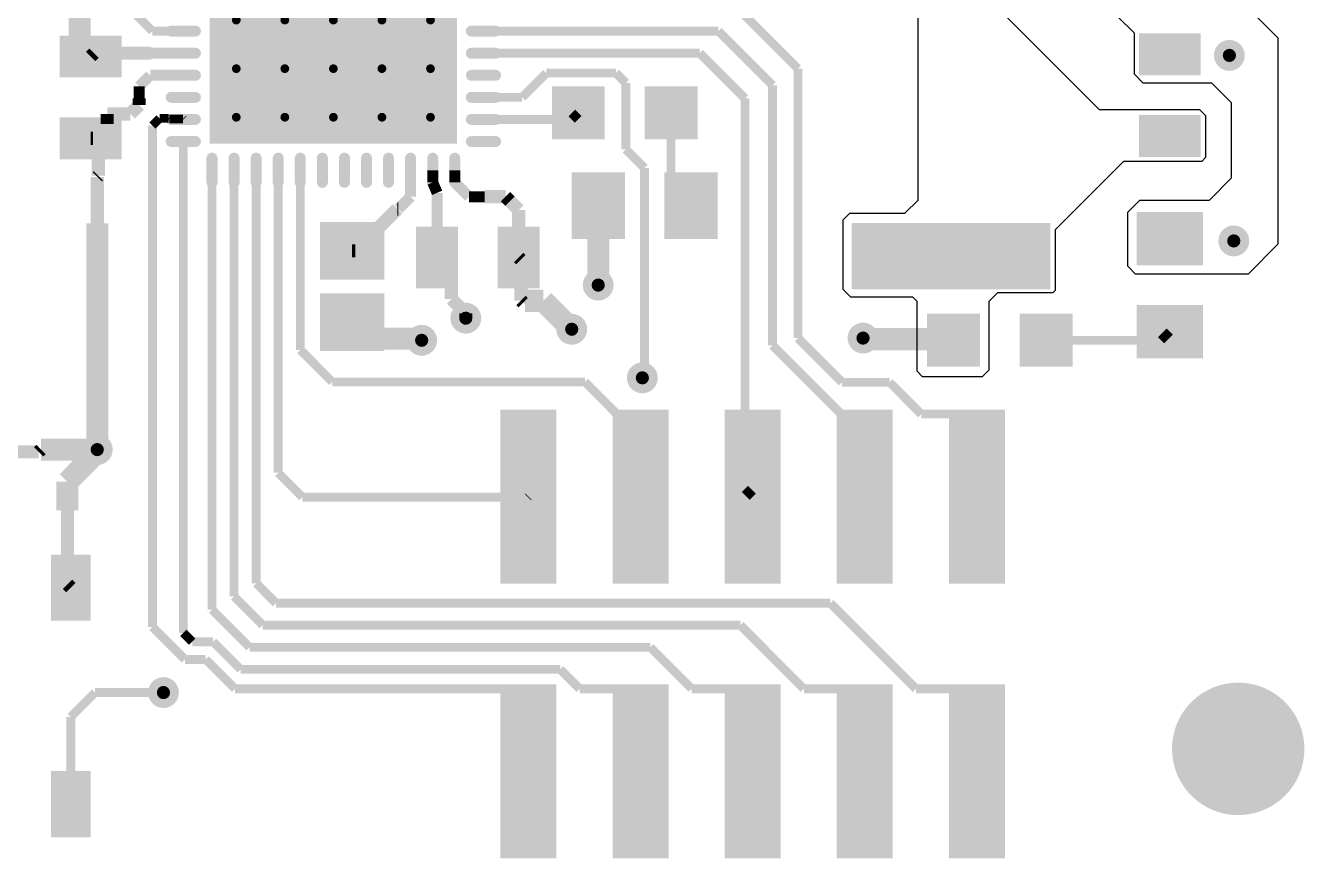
# Model space of a CAD drawing. Header units: inches. Extents: x 70.3 to 121.3, y 69 to 111.2.
# Drawn here: x 92.03 to 121, y 69.02 to 87.87 of the extents above; entities that cross this region are included whole.
import ezdxf

# ---------------------------------------------------------------- set-up
doc = ezdxf.new("R2010")
doc.units = ezdxf.units.IN
for name, color, linetype in [('L1 -Signal)', 1, 'Continuous'), ('Pad Holes', 156, 'Continuous'), ('Via Holes', 16, 'Continuous')]:
    doc.layers.add(name, color=color, linetype=linetype)

# ---------------------------------------------------------------- blocks, each defined once
blk = doc.blocks.new('ADA_RGB_1655_V_6')
at = {"layer": 'L1 -Signal)'}
for points in [[(-3.19999995, 2.09999961), (-1.70000041, 2.09999961), (-1.70000041, 1.19999887), (-3.19999995, 1.19999887)], [(1.70000041, 2.09999961), (3.19999995, 2.09999961), (3.19999995, 1.19999887), (1.70000041, 1.19999887)], [(-3.19999995, -1.19999887), (-1.70000041, -1.19999887), (-1.70000041, -2.09999961), (-3.19999995, -2.09999961)], [(1.70000041, -1.19999887), (3.19999995, -1.19999887), (3.19999995, -2.09999961), (1.70000041, -2.09999961)]]:
    blk.add_hatch(color=7, dxfattribs=at).paths.add_polyline_path(points)
blk = doc.blocks.new('STM_UFQFPN48_L_7')
at = {"layer": 'L1 -Signal)'}
h = blk.add_hatch(color=7, dxfattribs=at)
edge = h.paths.add_edge_path()
edge.add_arc((-2.74999958, 3.12499883), 0.12499848, 180, 360)
edge.add_line((-2.6250011, 3.12499883), (-2.6250011, 3.67500281))
edge.add_arc((-2.74999958, 3.67500281), 0.12499848, 0, 180)
edge.add_line((-2.87499806, 3.67500281), (-2.87499806, 3.12499883))
h = blk.add_hatch(color=7, dxfattribs=at)
edge = h.paths.add_edge_path()
edge.add_arc((-2.25000058, 3.12499883), 0.12499848, 180, 360)
edge.add_line((-2.1250021, 3.12499883), (-2.1250021, 3.67500281))
edge.add_arc((-2.25000058, 3.67500281), 0.12499848, 0, 180)
edge.add_line((-2.37499906, 3.67500281), (-2.37499906, 3.12499883))
h = blk.add_hatch(color=7, dxfattribs=at)
edge = h.paths.add_edge_path()
edge.add_arc((-1.75000158, 3.12499883), 0.12499848, 180, 360)
edge.add_line((-1.6250031, 3.12499883), (-1.6250031, 3.67500281))
edge.add_arc((-1.75000158, 3.67500281), 0.12499848, 0, 180)
edge.add_line((-1.87500006, 3.67500281), (-1.87500006, 3.12499883))
h = blk.add_hatch(color=7, dxfattribs=at)
edge = h.paths.add_edge_path()
edge.add_arc((-1.25000004, 3.12499883), 0.12499848, 180, 360)
edge.add_line((-1.12500156, 3.12499883), (-1.12500156, 3.67500281))
edge.add_arc((-1.25000004, 3.67500281), 0.12499848, 0, 180)
edge.add_line((-1.37499852, 3.67500281), (-1.37499852, 3.12499883))
h = blk.add_hatch(color=7, dxfattribs=at)
edge = h.paths.add_edge_path()
edge.add_arc((-0.75000104, 3.12499883), 0.12499848, 180, 360)
edge.add_line((-0.62500256, 3.12499883), (-0.62500256, 3.67500281))
edge.add_arc((-0.75000104, 3.67500281), 0.12499848, 0, 180)
edge.add_line((-0.87499952, 3.67500281), (-0.87499952, 3.12499883))
h = blk.add_hatch(color=7, dxfattribs=at)
edge = h.paths.add_edge_path()
edge.add_arc((-0.25000204, 3.12499883), 0.12499848, 180, 360)
edge.add_line((-0.12500356, 3.12499883), (-0.12500356, 3.67500281))
edge.add_arc((-0.25000204, 3.67500281), 0.12499848, 0, 180)
edge.add_line((-0.3750005199999999, 3.67500281), (-0.3750005199999999, 3.12499883))
h = blk.add_hatch(color=7, dxfattribs=at)
edge = h.paths.add_edge_path()
edge.add_arc((0.2499995, 3.12499883), 0.12499848, 180, 360)
edge.add_line((0.37499798, 3.12499883), (0.37499798, 3.67500281))
edge.add_arc((0.2499995, 3.67500281), 0.12499848, 0, 180)
edge.add_line((0.12500102, 3.67500281), (0.12500102, 3.12499883))
h = blk.add_hatch(color=7, dxfattribs=at)
edge = h.paths.add_edge_path()
edge.add_arc((0.7499985, 3.12499883), 0.12499848, 180, 360)
edge.add_line((0.87499698, 3.12499883), (0.87499698, 3.67500281))
edge.add_arc((0.7499985, 3.67500281), 0.12499848, 0, 180)
edge.add_line((0.62500002, 3.67500281), (0.62500002, 3.12499883))
h = blk.add_hatch(color=7, dxfattribs=at)
edge = h.paths.add_edge_path()
edge.add_arc((1.25000004, 3.12499883), 0.12499848, 180, 360)
edge.add_line((1.37499852, 3.12499883), (1.37499852, 3.67500281))
edge.add_arc((1.25000004, 3.67500281), 0.12499848, 0, 180)
edge.add_line((1.12500156, 3.67500281), (1.12500156, 3.12499883))
h = blk.add_hatch(color=7, dxfattribs=at)
edge = h.paths.add_edge_path()
edge.add_arc((1.74999904, 3.12499883), 0.12499848, 180, 360)
edge.add_line((1.87499752, 3.12499883), (1.87499752, 3.67500281))
edge.add_arc((1.74999904, 3.67500281), 0.12499848, 0, 180)
edge.add_line((1.62500056, 3.67500281), (1.62500056, 3.12499883))
h = blk.add_hatch(color=7, dxfattribs=at)
edge = h.paths.add_edge_path()
edge.add_arc((2.24999804, 3.12499883), 0.12499848, 180, 360)
edge.add_line((2.37499652, 3.12499883), (2.37499652, 3.67500281))
edge.add_arc((2.24999804, 3.67500281), 0.12499848, 0, 180)
edge.add_line((2.12499956, 3.67500281), (2.12499956, 3.12499883))
h = blk.add_hatch(color=7, dxfattribs=at)
edge = h.paths.add_edge_path()
edge.add_arc((2.74999958, 3.12499883), 0.12499848, 180, 360)
edge.add_line((2.87499806, 3.12499883), (2.87499806, 3.67500281))
edge.add_arc((2.74999958, 3.67500281), 0.12499848, 0, 180)
edge.add_line((2.6250011, 3.67500281), (2.6250011, 3.12499883))
h = blk.add_hatch(color=7, dxfattribs=at)
edge = h.paths.add_edge_path()
edge.add_arc((-3.12499883, 2.74999958), 0.12499848, 270, 450)
edge.add_line((-3.12499883, 2.87499806), (-3.67500281, 2.87499806))
edge.add_arc((-3.67500281, 2.74999958), 0.12499848, 90, 270)
edge.add_line((-3.67500281, 2.6250011), (-3.12499883, 2.6250011))
blk.add_hatch(color=7, dxfattribs=at).paths.add_polyline_path([(-2.79999948, 2.79999948), (2.79999948, 2.79999948), (2.79999948, -2.79999948), (-2.79999948, -2.79999948)])
h = blk.add_hatch(color=7, dxfattribs=at)
edge = h.paths.add_edge_path()
edge.add_arc((3.67500027, 2.74999958), 0.12499848, 270, 450)
edge.add_line((3.67500027, 2.87499806), (3.12499629, 2.87499806))
edge.add_arc((3.12499629, 2.74999958), 0.12499848, 90, 270)
edge.add_line((3.12499629, 2.6250011), (3.67500027, 2.6250011))
h = blk.add_hatch(color=7, dxfattribs=at)
edge = h.paths.add_edge_path()
edge.add_arc((-3.12499883, 2.25000058), 0.12499848, 270, 450)
edge.add_line((-3.12499883, 2.37499906), (-3.67500281, 2.37499906))
edge.add_arc((-3.67500281, 2.25000058), 0.12499848, 90, 270)
edge.add_line((-3.67500281, 2.1250021), (-3.12499883, 2.1250021))
h = blk.add_hatch(color=7, dxfattribs=at)
edge = h.paths.add_edge_path()
edge.add_arc((-2.20000068, 2.20000068), 0.2499995, 0, 360)
h = blk.add_hatch(color=7, dxfattribs=at)
edge = h.paths.add_edge_path()
edge.add_arc((-1.10000034, 2.20000068), 0.2499995, 0, 360)
h = blk.add_hatch(color=7, dxfattribs=at)
edge = h.paths.add_edge_path()
edge.add_arc((0, 2.20000068), 0.2499995, 0, 360)
h = blk.add_hatch(color=7, dxfattribs=at)
edge = h.paths.add_edge_path()
edge.add_arc((1.10000034, 2.20000068), 0.2499995, 0, 360)
h = blk.add_hatch(color=7, dxfattribs=at)
edge = h.paths.add_edge_path()
edge.add_arc((2.19999814, 2.20000068), 0.2499995, 0, 360)
h = blk.add_hatch(color=7, dxfattribs=at)
edge = h.paths.add_edge_path()
edge.add_arc((3.67500027, 2.25000058), 0.12499848, 270, 450)
edge.add_line((3.67500027, 2.37499906), (3.12499629, 2.37499906))
edge.add_arc((3.12499629, 2.25000058), 0.12499848, 90, 270)
edge.add_line((3.12499629, 2.1250021), (3.67500027, 2.1250021))
h = blk.add_hatch(color=7, dxfattribs=at)
edge = h.paths.add_edge_path()
edge.add_arc((-3.12499883, 1.75000158), 0.12499848, 270, 450)
edge.add_line((-3.12499883, 1.87500006), (-3.67500281, 1.87500006))
edge.add_arc((-3.67500281, 1.75000158), 0.12499848, 90, 270)
edge.add_line((-3.67500281, 1.6250031), (-3.12499883, 1.6250031))
h = blk.add_hatch(color=7, dxfattribs=at)
edge = h.paths.add_edge_path()
edge.add_arc((3.67500027, 1.75000158), 0.12499848, 270, 450)
edge.add_line((3.67500027, 1.87500006), (3.12499629, 1.87500006))
edge.add_arc((3.12499629, 1.75000158), 0.12499848, 90, 270)
edge.add_line((3.12499629, 1.6250031), (3.67500027, 1.6250031))
h = blk.add_hatch(color=7, dxfattribs=at)
edge = h.paths.add_edge_path()
edge.add_arc((-3.12499883, 1.25000004), 0.12499848, 270, 450)
edge.add_line((-3.12499883, 1.37499852), (-3.67500281, 1.37499852))
edge.add_arc((-3.67500281, 1.25000004), 0.12499848, 90, 270)
edge.add_line((-3.67500281, 1.12500156), (-3.12499883, 1.12500156))
h = blk.add_hatch(color=7, dxfattribs=at)
edge = h.paths.add_edge_path()
edge.add_arc((-2.20000068, 1.10000034), 0.2499995, 0, 360)
h = blk.add_hatch(color=7, dxfattribs=at)
edge = h.paths.add_edge_path()
edge.add_arc((-1.10000034, 1.10000034), 0.2499995, 0, 360)
h = blk.add_hatch(color=7, dxfattribs=at)
edge = h.paths.add_edge_path()
edge.add_arc((0, 1.10000034), 0.2499995, 0, 360)
h = blk.add_hatch(color=7, dxfattribs=at)
edge = h.paths.add_edge_path()
edge.add_arc((1.10000034, 1.10000034), 0.2499995, 0, 360)
h = blk.add_hatch(color=7, dxfattribs=at)
edge = h.paths.add_edge_path()
edge.add_arc((2.19999814, 1.10000034), 0.2499995, 0, 360)
h = blk.add_hatch(color=7, dxfattribs=at)
edge = h.paths.add_edge_path()
edge.add_arc((3.67500027, 1.25000004), 0.12499848, 270, 450)
edge.add_line((3.67500027, 1.37499852), (3.12499629, 1.37499852))
edge.add_arc((3.12499629, 1.25000004), 0.12499848, 90, 270)
edge.add_line((3.12499629, 1.12500156), (3.67500027, 1.12500156))
h = blk.add_hatch(color=7, dxfattribs=at)
edge = h.paths.add_edge_path()
edge.add_arc((-3.12499883, 0.75000104), 0.12499848, 270, 450)
edge.add_line((-3.12499883, 0.87499952), (-3.67500281, 0.87499952))
edge.add_arc((-3.67500281, 0.75000104), 0.12499848, 90, 270)
edge.add_line((-3.67500281, 0.62500256), (-3.12499883, 0.62500256))
h = blk.add_hatch(color=7, dxfattribs=at)
edge = h.paths.add_edge_path()
edge.add_arc((3.67500027, 0.75000104), 0.12499848, 270, 450)
edge.add_line((3.67500027, 0.87499952), (3.12499629, 0.87499952))
edge.add_arc((3.12499629, 0.75000104), 0.12499848, 90, 270)
edge.add_line((3.12499629, 0.62500256), (3.67500027, 0.62500256))
h = blk.add_hatch(color=7, dxfattribs=at)
edge = h.paths.add_edge_path()
edge.add_arc((-3.12499883, 0.25000204), 0.12499848, 270, 450)
edge.add_line((-3.12499883, 0.3750005199999999), (-3.67500281, 0.3750005199999999))
edge.add_arc((-3.67500281, 0.25000204), 0.12499848, 90, 270)
edge.add_line((-3.67500281, 0.12500356), (-3.12499883, 0.12500356))
h = blk.add_hatch(color=7, dxfattribs=at)
edge = h.paths.add_edge_path()
edge.add_arc((3.67500027, 0.25000204), 0.12499848, 270, 450)
edge.add_line((3.67500027, 0.3750005199999999), (3.12499629, 0.3750005199999999))
edge.add_arc((3.12499629, 0.25000204), 0.12499848, 90, 270)
edge.add_line((3.12499629, 0.12500356), (3.67500027, 0.12500356))
h = blk.add_hatch(color=7, dxfattribs=at)
edge = h.paths.add_edge_path()
edge.add_arc((-2.20000068, 0), 0.2499995, 0, 360)
h = blk.add_hatch(color=7, dxfattribs=at)
edge = h.paths.add_edge_path()
edge.add_arc((-1.10000034, 0), 0.2499995, 0, 360)
h = blk.add_hatch(color=7, dxfattribs=at)
edge = h.paths.add_edge_path()
edge.add_arc((0, 0), 0.2499995, 0, 360)
h = blk.add_hatch(color=7, dxfattribs=at)
edge = h.paths.add_edge_path()
edge.add_arc((1.10000034, 0), 0.2499995, 0, 360)
h = blk.add_hatch(color=7, dxfattribs=at)
edge = h.paths.add_edge_path()
edge.add_arc((2.19999814, 0), 0.2499995, 0, 360)
h = blk.add_hatch(color=7, dxfattribs=at)
edge = h.paths.add_edge_path()
edge.add_arc((-3.12499883, -0.2499995), 0.12499848, 270, 450)
edge.add_line((-3.12499883, -0.12500102), (-3.67500281, -0.12500102))
edge.add_arc((-3.67500281, -0.2499995), 0.12499848, 90, 270)
edge.add_line((-3.67500281, -0.37499798), (-3.12499883, -0.37499798))
h = blk.add_hatch(color=7, dxfattribs=at)
edge = h.paths.add_edge_path()
edge.add_arc((3.67500027, -0.2499995), 0.12499848, 270, 450)
edge.add_line((3.67500027, -0.12500102), (3.12499629, -0.12500102))
edge.add_arc((3.12499629, -0.2499995), 0.12499848, 90, 270)
edge.add_line((3.12499629, -0.37499798), (3.67500027, -0.37499798))
h = blk.add_hatch(color=7, dxfattribs=at)
edge = h.paths.add_edge_path()
edge.add_arc((-3.12499883, -0.7499985), 0.12499848, 270, 450)
edge.add_line((-3.12499883, -0.62500002), (-3.67500281, -0.62500002))
edge.add_arc((-3.67500281, -0.7499985), 0.12499848, 90, 270)
edge.add_line((-3.67500281, -0.87499698), (-3.12499883, -0.87499698))
h = blk.add_hatch(color=7, dxfattribs=at)
edge = h.paths.add_edge_path()
edge.add_arc((-2.20000068, -1.10000034), 0.2499995, 0, 360)
h = blk.add_hatch(color=7, dxfattribs=at)
edge = h.paths.add_edge_path()
edge.add_arc((-1.10000034, -1.10000034), 0.2499995, 0, 360)
h = blk.add_hatch(color=7, dxfattribs=at)
edge = h.paths.add_edge_path()
edge.add_arc((0, -1.10000034), 0.2499995, 0, 360)
h = blk.add_hatch(color=7, dxfattribs=at)
edge = h.paths.add_edge_path()
edge.add_arc((1.10000034, -1.10000034), 0.2499995, 0, 360)
h = blk.add_hatch(color=7, dxfattribs=at)
edge = h.paths.add_edge_path()
edge.add_arc((2.19999814, -1.10000034), 0.2499995, 0, 360)
h = blk.add_hatch(color=7, dxfattribs=at)
edge = h.paths.add_edge_path()
edge.add_arc((3.67500027, -0.7499985), 0.12499848, 270, 450)
edge.add_line((3.67500027, -0.62500002), (3.12499629, -0.62500002))
edge.add_arc((3.12499629, -0.7499985), 0.12499848, 90, 270)
edge.add_line((3.12499629, -0.87499698), (3.67500027, -0.87499698))
h = blk.add_hatch(color=7, dxfattribs=at)
edge = h.paths.add_edge_path()
edge.add_arc((-3.12499883, -1.25000004), 0.12499848, 270, 450)
edge.add_line((-3.12499883, -1.12500156), (-3.67500281, -1.12500156))
edge.add_arc((-3.67500281, -1.25000004), 0.12499848, 90, 270)
edge.add_line((-3.67500281, -1.37499852), (-3.12499883, -1.37499852))
h = blk.add_hatch(color=7, dxfattribs=at)
edge = h.paths.add_edge_path()
edge.add_arc((3.67500027, -1.25000004), 0.12499848, 270, 450)
edge.add_line((3.67500027, -1.12500156), (3.12499629, -1.12500156))
edge.add_arc((3.12499629, -1.25000004), 0.12499848, 90, 270)
edge.add_line((3.12499629, -1.37499852), (3.67500027, -1.37499852))
h = blk.add_hatch(color=7, dxfattribs=at)
edge = h.paths.add_edge_path()
edge.add_arc((-3.12499883, -1.74999904), 0.12499848, 270, 450)
edge.add_line((-3.12499883, -1.62500056), (-3.67500281, -1.62500056))
edge.add_arc((-3.67500281, -1.74999904), 0.12499848, 90, 270)
edge.add_line((-3.67500281, -1.87499752), (-3.12499883, -1.87499752))
h = blk.add_hatch(color=7, dxfattribs=at)
edge = h.paths.add_edge_path()
edge.add_arc((3.67500027, -1.74999904), 0.12499848, 270, 450)
edge.add_line((3.67500027, -1.62500056), (3.12499629, -1.62500056))
edge.add_arc((3.12499629, -1.74999904), 0.12499848, 90, 270)
edge.add_line((3.12499629, -1.87499752), (3.67500027, -1.87499752))
h = blk.add_hatch(color=7, dxfattribs=at)
edge = h.paths.add_edge_path()
edge.add_arc((-2.20000068, -2.19999814), 0.2499995, 0, 360)
h = blk.add_hatch(color=7, dxfattribs=at)
edge = h.paths.add_edge_path()
edge.add_arc((-1.10000034, -2.19999814), 0.2499995, 0, 360)
h = blk.add_hatch(color=7, dxfattribs=at)
edge = h.paths.add_edge_path()
edge.add_arc((0, -2.19999814), 0.2499995, 0, 360)
h = blk.add_hatch(color=7, dxfattribs=at)
edge = h.paths.add_edge_path()
edge.add_arc((1.10000034, -2.19999814), 0.2499995, 0, 360)
h = blk.add_hatch(color=7, dxfattribs=at)
edge = h.paths.add_edge_path()
edge.add_arc((2.19999814, -2.19999814), 0.2499995, 0, 360)
h = blk.add_hatch(color=7, dxfattribs=at)
edge = h.paths.add_edge_path()
edge.add_arc((-3.12499883, -2.24999804), 0.12499848, 270, 450)
edge.add_line((-3.12499883, -2.12499956), (-3.67500281, -2.12499956))
edge.add_arc((-3.67500281, -2.24999804), 0.12499848, 90, 270)
edge.add_line((-3.67500281, -2.37499652), (-3.12499883, -2.37499652))
h = blk.add_hatch(color=7, dxfattribs=at)
edge = h.paths.add_edge_path()
edge.add_arc((3.67500027, -2.24999804), 0.12499848, 270, 450)
edge.add_line((3.67500027, -2.12499956), (3.12499629, -2.12499956))
edge.add_arc((3.12499629, -2.24999804), 0.12499848, 90, 270)
edge.add_line((3.12499629, -2.37499652), (3.67500027, -2.37499652))
h = blk.add_hatch(color=7, dxfattribs=at)
edge = h.paths.add_edge_path()
edge.add_arc((-3.12499883, -2.74999958), 0.12499848, 270, 450)
edge.add_line((-3.12499883, -2.6250011), (-3.67500281, -2.6250011))
edge.add_arc((-3.67500281, -2.74999958), 0.12499848, 90, 270)
edge.add_line((-3.67500281, -2.87499806), (-3.12499883, -2.87499806))
h = blk.add_hatch(color=7, dxfattribs=at)
edge = h.paths.add_edge_path()
edge.add_arc((3.67500027, -2.74999958), 0.12499848, 270, 450)
edge.add_line((3.67500027, -2.6250011), (3.12499629, -2.6250011))
edge.add_arc((3.12499629, -2.74999958), 0.12499848, 90, 270)
edge.add_line((3.12499629, -2.87499806), (3.67500027, -2.87499806))
h = blk.add_hatch(color=7, dxfattribs=at)
edge = h.paths.add_edge_path()
edge.add_arc((-2.74999958, -3.67500027), 0.12499848, 180, 360)
edge.add_line((-2.6250011, -3.67500027), (-2.6250011, -3.12499629))
edge.add_arc((-2.74999958, -3.12499629), 0.12499848, 0, 180)
edge.add_line((-2.87499806, -3.12499629), (-2.87499806, -3.67500027))
h = blk.add_hatch(color=7, dxfattribs=at)
edge = h.paths.add_edge_path()
edge.add_arc((-2.25000058, -3.67500027), 0.12499848, 180, 360)
edge.add_line((-2.1250021, -3.67500027), (-2.1250021, -3.12499629))
edge.add_arc((-2.25000058, -3.12499629), 0.12499848, 0, 180)
edge.add_line((-2.37499906, -3.12499629), (-2.37499906, -3.67500027))
h = blk.add_hatch(color=7, dxfattribs=at)
edge = h.paths.add_edge_path()
edge.add_arc((-1.75000158, -3.67500027), 0.12499848, 180, 360)
edge.add_line((-1.6250031, -3.67500027), (-1.6250031, -3.12499629))
edge.add_arc((-1.75000158, -3.12499629), 0.12499848, 0, 180)
edge.add_line((-1.87500006, -3.12499629), (-1.87500006, -3.67500027))
h = blk.add_hatch(color=7, dxfattribs=at)
edge = h.paths.add_edge_path()
edge.add_arc((-1.25000004, -3.67500027), 0.12499848, 180, 360)
edge.add_line((-1.12500156, -3.67500027), (-1.12500156, -3.12499629))
edge.add_arc((-1.25000004, -3.12499629), 0.12499848, 0, 180)
edge.add_line((-1.37499852, -3.12499629), (-1.37499852, -3.67500027))
h = blk.add_hatch(color=7, dxfattribs=at)
edge = h.paths.add_edge_path()
edge.add_arc((-0.75000104, -3.67500027), 0.12499848, 180, 360)
edge.add_line((-0.62500256, -3.67500027), (-0.62500256, -3.12499629))
edge.add_arc((-0.75000104, -3.12499629), 0.12499848, 0, 180)
edge.add_line((-0.87499952, -3.12499629), (-0.87499952, -3.67500027))
h = blk.add_hatch(color=7, dxfattribs=at)
edge = h.paths.add_edge_path()
edge.add_arc((-0.25000204, -3.67500027), 0.12499848, 180, 360)
edge.add_line((-0.12500356, -3.67500027), (-0.12500356, -3.12499629))
edge.add_arc((-0.25000204, -3.12499629), 0.12499848, 0, 180)
edge.add_line((-0.3750005199999999, -3.12499629), (-0.3750005199999999, -3.67500027))
h = blk.add_hatch(color=7, dxfattribs=at)
edge = h.paths.add_edge_path()
edge.add_arc((0.2499995, -3.67500027), 0.12499848, 180, 360)
edge.add_line((0.37499798, -3.67500027), (0.37499798, -3.12499629))
edge.add_arc((0.2499995, -3.12499629), 0.12499848, 0, 180)
edge.add_line((0.12500102, -3.12499629), (0.12500102, -3.67500027))
h = blk.add_hatch(color=7, dxfattribs=at)
edge = h.paths.add_edge_path()
edge.add_arc((0.7499985, -3.67500027), 0.12499848, 180, 360)
edge.add_line((0.87499698, -3.67500027), (0.87499698, -3.12499629))
edge.add_arc((0.7499985, -3.12499629), 0.12499848, 0, 180)
edge.add_line((0.62500002, -3.12499629), (0.62500002, -3.67500027))
h = blk.add_hatch(color=7, dxfattribs=at)
edge = h.paths.add_edge_path()
edge.add_arc((1.25000004, -3.67500027), 0.12499848, 180, 360)
edge.add_line((1.37499852, -3.67500027), (1.37499852, -3.12499629))
edge.add_arc((1.25000004, -3.12499629), 0.12499848, 0, 180)
edge.add_line((1.12500156, -3.12499629), (1.12500156, -3.67500027))
h = blk.add_hatch(color=7, dxfattribs=at)
edge = h.paths.add_edge_path()
edge.add_arc((1.74999904, -3.67500027), 0.12499848, 180, 360)
edge.add_line((1.87499752, -3.67500027), (1.87499752, -3.12499629))
edge.add_arc((1.74999904, -3.12499629), 0.12499848, 0, 180)
edge.add_line((1.62500056, -3.12499629), (1.62500056, -3.67500027))
h = blk.add_hatch(color=7, dxfattribs=at)
edge = h.paths.add_edge_path()
edge.add_arc((2.24999804, -3.67500027), 0.12499848, 180, 360)
edge.add_line((2.37499652, -3.67500027), (2.37499652, -3.12499629))
edge.add_arc((2.24999804, -3.12499629), 0.12499848, 0, 180)
edge.add_line((2.12499956, -3.12499629), (2.12499956, -3.67500027))
h = blk.add_hatch(color=7, dxfattribs=at)
edge = h.paths.add_edge_path()
edge.add_arc((2.74999958, -3.67500027), 0.12499848, 180, 360)
edge.add_line((2.87499806, -3.67500027), (2.87499806, -3.12499629))
edge.add_arc((2.74999958, -3.12499629), 0.12499848, 0, 180)
edge.add_line((2.6250011, -3.12499629), (2.6250011, -3.67500027))
at = {"layer": 'Via Holes'}
h = blk.add_hatch(color=7, dxfattribs=at)
edge = h.paths.add_edge_path()
edge.add_arc((-2.20000068, 2.20000068), 0.0999998, 0, 360)
h = blk.add_hatch(color=7, dxfattribs=at)
edge = h.paths.add_edge_path()
edge.add_arc((-1.10000034, 2.20000068), 0.0999998, 0, 360)
h = blk.add_hatch(color=7, dxfattribs=at)
edge = h.paths.add_edge_path()
edge.add_arc((0, 2.20000068), 0.0999998, 0, 360)
h = blk.add_hatch(color=7, dxfattribs=at)
edge = h.paths.add_edge_path()
edge.add_arc((1.10000034, 2.20000068), 0.0999998, 0, 360)
h = blk.add_hatch(color=7, dxfattribs=at)
edge = h.paths.add_edge_path()
edge.add_arc((2.19999814, 2.20000068), 0.0999998, 0, 360)
h = blk.add_hatch(color=7, dxfattribs=at)
edge = h.paths.add_edge_path()
edge.add_arc((-2.20000068, 1.10000034), 0.0999998, 0, 360)
h = blk.add_hatch(color=7, dxfattribs=at)
edge = h.paths.add_edge_path()
edge.add_arc((-1.10000034, 1.10000034), 0.0999998, 0, 360)
h = blk.add_hatch(color=7, dxfattribs=at)
edge = h.paths.add_edge_path()
edge.add_arc((0, 1.10000034), 0.0999998, 0, 360)
h = blk.add_hatch(color=7, dxfattribs=at)
edge = h.paths.add_edge_path()
edge.add_arc((1.10000034, 1.10000034), 0.0999998, 0, 360)
h = blk.add_hatch(color=7, dxfattribs=at)
edge = h.paths.add_edge_path()
edge.add_arc((2.19999814, 1.10000034), 0.0999998, 0, 360)
h = blk.add_hatch(color=7, dxfattribs=at)
edge = h.paths.add_edge_path()
edge.add_arc((-2.20000068, 0), 0.0999998, 0, 360)
h = blk.add_hatch(color=7, dxfattribs=at)
edge = h.paths.add_edge_path()
edge.add_arc((-1.10000034, 0), 0.0999998, 0, 360)
h = blk.add_hatch(color=7, dxfattribs=at)
edge = h.paths.add_edge_path()
edge.add_arc((0, 0), 0.0999998, 0, 360)
h = blk.add_hatch(color=7, dxfattribs=at)
edge = h.paths.add_edge_path()
edge.add_arc((1.10000034, 0), 0.0999998, 0, 360)
h = blk.add_hatch(color=7, dxfattribs=at)
edge = h.paths.add_edge_path()
edge.add_arc((2.19999814, 0), 0.0999998, 0, 360)
h = blk.add_hatch(color=7, dxfattribs=at)
edge = h.paths.add_edge_path()
edge.add_arc((-2.20000068, -1.10000034), 0.0999998, 0, 360)
h = blk.add_hatch(color=7, dxfattribs=at)
edge = h.paths.add_edge_path()
edge.add_arc((-1.10000034, -1.10000034), 0.0999998, 0, 360)
h = blk.add_hatch(color=7, dxfattribs=at)
edge = h.paths.add_edge_path()
edge.add_arc((0, -1.10000034), 0.0999998, 0, 360)
h = blk.add_hatch(color=7, dxfattribs=at)
edge = h.paths.add_edge_path()
edge.add_arc((1.10000034, -1.10000034), 0.0999998, 0, 360)
h = blk.add_hatch(color=7, dxfattribs=at)
edge = h.paths.add_edge_path()
edge.add_arc((2.19999814, -1.10000034), 0.0999998, 0, 360)
h = blk.add_hatch(color=7, dxfattribs=at)
edge = h.paths.add_edge_path()
edge.add_arc((-2.20000068, -2.19999814), 0.0999998, 0, 360)
h = blk.add_hatch(color=7, dxfattribs=at)
edge = h.paths.add_edge_path()
edge.add_arc((-1.10000034, -2.19999814), 0.0999998, 0, 360)
h = blk.add_hatch(color=7, dxfattribs=at)
edge = h.paths.add_edge_path()
edge.add_arc((0, -2.19999814), 0.0999998, 0, 360)
h = blk.add_hatch(color=7, dxfattribs=at)
edge = h.paths.add_edge_path()
edge.add_arc((1.10000034, -2.19999814), 0.0999998, 0, 360)
h = blk.add_hatch(color=7, dxfattribs=at)
edge = h.paths.add_edge_path()
edge.add_arc((2.19999814, -2.19999814), 0.0999998, 0, 360)
blk = doc.blocks.new('FP_AMS1117_IPC_C_9')
at = {"layer": 'L1 -Signal)'}
for points in [[(-4.04499953, 2.91500052), (-2.54499999, 2.91500052), (-2.54499999, 1.66500048), (-4.04499953, 1.66500048)], [(2.54299974, 2.25000058), (4.046999779999999, 2.25000058), (4.046999779999999, -2.25000058), (2.54299974, -2.25000058)], [(-4.04499953, 0.62500002), (-2.54499999, 0.62500002), (-2.54499999, -0.62500002), (-4.04499953, -0.62500002)], [(-4.04499953, -1.66500048), (-2.54499999, -1.66500048), (-2.54499999, -2.91500052), (-4.04499953, -2.91500052)]]:
    blk.add_hatch(color=7, dxfattribs=at).paths.add_polyline_path(points)
blk = doc.blocks.new('FP_CRCW0805__3_IPC_A_13')
at = {"layer": 'L1 -Signal)'}
for points in [[(-1.65410896, 0.7541094899999999), (-0.44760388, 0.7541094899999999), (-0.44760388, -0.7541094899999999), (-1.65410896, -0.7541094899999999)], [(0.44760388, 0.7541094899999999), (1.65410896, 0.7541094899999999), (1.65410896, -0.7541094899999999), (0.44760388, -0.7541094899999999)]]:
    blk.add_hatch(color=7, dxfattribs=at).paths.add_polyline_path(points)
blk = doc.blocks.new('FP_CRCW0805__3_IPC_A_19')
at = {"layer": 'L1 -Signal)'}
for points in [[(-1.65410896, 0.7541094899999999), (-0.44760388, 0.7541094899999999), (-0.44760388, -0.7541094899999999), (-1.65410896, -0.7541094899999999)], [(0.44760388, 0.7541094899999999), (1.65410896, 0.7541094899999999), (1.65410896, -0.7541094899999999), (0.44760388, -0.7541094899999999)]]:
    blk.add_hatch(color=7, dxfattribs=at).paths.add_polyline_path(points)
blk = doc.blocks.new('FP_IPL1_105_02_S_D_K_0_21')
at = {"layer": 'L1 -Signal)'}
for points in [[(-5.07999873, 5.715), (-1.13999899, 5.715), (-1.13999899, 4.444999999999999), (-5.07999873, 4.444999999999999)], [(1.13999899, 5.715), (5.07999873, 5.715), (5.07999873, 4.444999999999999), (1.13999899, 4.444999999999999)], [(-5.07999873, 3.175), (-1.13999899, 3.175), (-1.13999899, 1.905), (-5.07999873, 1.905)], [(1.13999899, 3.175), (5.07999873, 3.175), (5.07999873, 1.905), (1.13999899, 1.905)], [(-5.07999873, 0.635), (-1.13999899, 0.635), (-1.13999899, -0.635), (-5.07999873, -0.635)], [(1.13999899, 0.635), (5.07999873, 0.635), (5.07999873, -0.635), (1.13999899, -0.635)], [(-5.07999873, -1.905), (-1.13999899, -1.905), (-1.13999899, -3.175), (-5.07999873, -3.175)], [(1.13999899, -1.905), (5.07999873, -1.905), (5.07999873, -3.175), (1.13999899, -3.175)], [(-5.07999873, -4.444999999999999), (-1.13999899, -4.444999999999999), (-1.13999899, -5.715), (-5.07999873, -5.715)], [(1.13999899, -4.444999999999999), (5.07999873, -4.444999999999999), (5.07999873, -5.715), (1.13999899, -5.715)]]:
    blk.add_hatch(color=7, dxfattribs=at).paths.add_polyline_path(points)
blk = doc.blocks.new('LTST_C170KRKT_V_24')
at = {"layer": 'L1 -Signal)'}
for points in [[(-1.65000051, 0.6000000699999999), (-0.45000037, 0.6000000699999999), (-0.45000037, -0.6000000699999999), (-1.65000051, -0.6000000699999999)], [(1.65000051, -0.60000007), (0.4500003699999999, -0.6000000699999999), (0.4500003700000001, 0.60000007), (1.65000051, 0.6000000699999999)]]:
    blk.add_hatch(color=7, dxfattribs=at).paths.add_polyline_path(points)
blk = doc.blocks.new('AVAG_HSMX_C170_V_25')
at = {"layer": 'L1 -Signal)'}
for points in [[(-1.65000051, 0.6000000699999999), (-0.45000037, 0.6000000699999999), (-0.45000037, -0.6000000699999999), (-1.65000051, -0.6000000699999999)], [(0.45000037, 0.6000000699999999), (1.65000051, 0.6000000699999999), (1.65000051, -0.6000000699999999), (0.45000037, -0.6000000699999999)]]:
    blk.add_hatch(color=7, dxfattribs=at).paths.add_polyline_path(points)
blk = doc.blocks.new('FP_CC0805_0_85_MFG_27')
at = {"layer": 'L1 -Signal)'}
for points in [[(-1.39999974, 0.69999987), (-0.4499991, 0.69999987), (-0.4499991, -0.69999987), (-1.39999974, -0.69999987)], [(0.4499991, 0.69999987), (1.39999974, 0.69999987), (1.39999974, -0.69999987), (0.4499991, -0.69999987)]]:
    blk.add_hatch(color=7, dxfattribs=at).paths.add_polyline_path(points)
blk = doc.blocks.new('FP_CC0805_0_85_MFG_30')
at = {"layer": 'L1 -Signal)'}
for points in [[(-1.39999974, 0.69999987), (-0.4499991, 0.69999987), (-0.4499991, -0.69999987), (-1.39999974, -0.69999987)], [(0.4499991, 0.69999987), (1.39999974, 0.69999987), (1.39999974, -0.69999987), (0.4499991, -0.69999987)]]:
    blk.add_hatch(color=7, dxfattribs=at).paths.add_polyline_path(points)
blk = doc.blocks.new('FP_0805_L_2_01_0_2_W_1_25_IPC_B_33')
at = {"layer": 'L1 -Signal)'}
for points in [[(-1.4580997, 0.72809989), (-0.15346426, 0.72809989), (-0.15346426, -0.72809989), (-1.4580997, -0.72809989)], [(0.15346426, 0.72809989), (1.4580997, 0.72809989), (1.4580997, -0.72809989), (0.15346426, -0.72809989)]]:
    blk.add_hatch(color=7, dxfattribs=at).paths.add_polyline_path(points)
blk = doc.blocks.new('FP_CC0805_0_85_MFG_38')
at = {"layer": 'L1 -Signal)'}
for points in [[(-1.39999974, 0.69999987), (-0.4499991, 0.69999987), (-0.4499991, -0.69999987), (-1.39999974, -0.69999987)], [(0.4499991, 0.69999987), (1.39999974, 0.69999987), (1.39999974, -0.69999987), (0.4499991, -0.69999987)]]:
    blk.add_hatch(color=7, dxfattribs=at).paths.add_polyline_path(points)

msp = doc.modelspace()

# ---------------------------------------------------------------- hatches: boundary and pattern name
at = {"layer": 'L1 -Signal)'}
h = msp.add_hatch(color=7, dxfattribs=at)
edge = h.paths.add_edge_path()
edge.add_arc((119.30000016, 87.20000086), 0.3499993, 0, 360)
h = msp.add_hatch(color=7, dxfattribs=at)
edge = h.paths.add_edge_path()
edge.add_arc((119.39999996, 82.9999991), 0.3499993, 0, 360)
h = msp.add_hatch(color=7, dxfattribs=at)
edge = h.paths.add_edge_path()
edge.add_arc((105.00000082, 82.00000109999999), 0.3499993, 0, 360)
h = msp.add_hatch(color=7, dxfattribs=at)
edge = h.paths.add_edge_path()
edge.add_arc((101.9999992, 81.25000005999999), 0.3499993, 0, 360)
h = msp.add_hatch(color=7, dxfattribs=at)
edge = h.paths.add_edge_path()
edge.add_arc((104.39999948, 81.00000055999999), 0.3499993, 0, 360)
h = msp.add_hatch(color=7, dxfattribs=at)
edge = h.paths.add_edge_path()
edge.add_arc((110.99999898, 80.80000095999999), 0.3499993, 0, 360)
h = msp.add_hatch(color=7, dxfattribs=at)
edge = h.paths.add_edge_path()
edge.add_arc((101.0000012, 80.75000106), 0.3499993, 0, 360)
h = msp.add_hatch(color=7, dxfattribs=at)
edge = h.paths.add_edge_path()
edge.add_arc((105.99999882, 79.90000022), 0.3499993, 0, 360)
h = msp.add_hatch(color=7, dxfattribs=at)
edge = h.paths.add_edge_path()
edge.add_arc((93.65000065999999, 78.27499966), 0.3499993, 0, 360)
h = msp.add_hatch(color=7, dxfattribs=at)
edge = h.paths.add_edge_path()
edge.add_arc((95.1500002, 72.77500049999999), 0.3499993, 0, 360)
h = msp.add_hatch(color=7, dxfattribs=at)
edge = h.paths.add_edge_path()
edge.add_arc((119.49999976, 71.49999924), 1.49999954, 0, 360)
at = {"layer": 'Pad Holes'}
h = msp.add_hatch(color=7, dxfattribs=at)
edge = h.paths.add_edge_path()
edge.add_arc((119.49999976, 71.49999924), 1.49999954, 0, 360)
at = {"layer": 'Via Holes'}
h = msp.add_hatch(color=7, dxfattribs=at)
edge = h.paths.add_edge_path()
edge.add_arc((119.30000016, 87.20000086), 0.1499997, 0, 360)
h = msp.add_hatch(color=7, dxfattribs=at)
edge = h.paths.add_edge_path()
edge.add_arc((119.39999996, 82.9999991), 0.1499997, 0, 360)
h = msp.add_hatch(color=7, dxfattribs=at)
edge = h.paths.add_edge_path()
edge.add_arc((105.00000082, 82.00000109999999), 0.1499997, 0, 360)
h = msp.add_hatch(color=7, dxfattribs=at)
edge = h.paths.add_edge_path()
edge.add_arc((101.9999992, 81.25000005999999), 0.1499997, 0, 360)
h = msp.add_hatch(color=7, dxfattribs=at)
edge = h.paths.add_edge_path()
edge.add_arc((104.39999948, 81.00000055999999), 0.1499997, 0, 360)
h = msp.add_hatch(color=7, dxfattribs=at)
edge = h.paths.add_edge_path()
edge.add_arc((101.0000012, 80.75000106), 0.1499997, 0, 360)
h = msp.add_hatch(color=7, dxfattribs=at)
edge = h.paths.add_edge_path()
edge.add_arc((110.99999898, 80.80000095999999), 0.1499997, 0, 360)
h = msp.add_hatch(color=7, dxfattribs=at)
edge = h.paths.add_edge_path()
edge.add_arc((105.99999882, 79.90000022), 0.1499997, 0, 360)
h = msp.add_hatch(color=7, dxfattribs=at)
edge = h.paths.add_edge_path()
edge.add_arc((93.65000065999999, 78.27499966), 0.1499997, 0, 360)
h = msp.add_hatch(color=7, dxfattribs=at)
edge = h.paths.add_edge_path()
edge.add_arc((95.1500002, 72.77500049999999), 0.1499997, 0, 360)

# ---------------------------------------------------------------- linework, layer by layer
at = {"layer": 'L1 -Signal)'}
for p, q in [((112.24999902, 83.92500106), (112.24999902, 90.12499881999999)), ((113.7500011, 88.57499938), (116.35000098, 85.9749995)), ((117.14999938, 87.70000239999999), (116.7750014, 88.07500037999999)), ((119.92500018, 88.07500037999999), (120.4000005, 87.60000006)), ((117.14999938, 86.77500044), (117.14999938, 87.70000239999999)), ((120.4000005, 87.60000006), (120.4000005, 82.92500052)), ((117.34999898, 86.57500083999999), (117.14999938, 86.77500044)), ((118.89999842, 86.57500083999999), (117.34999898, 86.57500083999999)), ((119.35000006, 86.12499919999999), (118.89999842, 86.57500083999999)), ((119.35000006, 84.42500006), (119.35000006, 86.12499919999999)), ((116.35000098, 85.9749995), (118.62500024, 85.9749995)), ((118.62500024, 85.9749995), (118.7625006, 85.83749913999999)), ((118.7625006, 85.83749913999999), (118.7625006, 84.88750104)), ((116.89999988, 84.80000057999999), (115.35000044, 83.25000114)), ((118.67500014, 84.80000057999999), (116.89999988, 84.80000057999999)), ((118.7625006, 84.88750104), (118.67500014, 84.80000057999999)), ((118.85000106, 83.92500106), (119.35000006, 84.42500006)), ((111.94999708, 83.62499912), (112.24999902, 83.92500106)), ((116.99999968, 83.65000033999999), (117.2750004, 83.92500106)), ((117.2750004, 83.92500106), (118.85000106, 83.92500106)), ((110.54999988, 83.47499942), (110.69999958, 83.62499912)), ((110.54999988, 81.9000013), (110.54999988, 83.47499942)), ((110.69999958, 83.62499912), (111.94999708, 83.62499912)), ((116.99999968, 82.42500152), (116.99999968, 83.65000033999999)), ((115.35000044, 83.25000114), (115.35000044, 81.87500007999999)), ((120.4000005, 82.92500052), (119.72500058, 82.2500006)), ((117.1750006, 82.2500006), (116.99999968, 82.42500152)), ((119.72500058, 82.2500006), (117.1750006, 82.2500006)), ((110.7250008, 81.72500038), (110.54999988, 81.9000013)), ((112.12500054, 81.72500038), (110.7250008, 81.72500038)), ((112.22500034, 81.62500057999999), (112.12500054, 81.72500038)), ((114.0500005, 81.82500018), (113.8500009, 81.62500057999999)), ((115.30000054, 81.82500018), (114.0500005, 81.82500018)), ((115.35000044, 81.87500007999999), (115.30000054, 81.82500018)), ((112.22500034, 80.04999738), (112.22500034, 81.62500057999999)), ((113.8500009, 81.62500057999999), (113.8500009, 80.07500114)), ((112.34999882, 79.9249989), (112.22500034, 80.04999738)), ((113.8500009, 80.07500114), (113.7000012, 79.9249989)), ((113.7000012, 79.9249989), (112.34999882, 79.9249989))]:
    msp.add_line(p, q, dxfattribs=at)
for points in [[(93.65000065999999, 88.9999998, 0.1999996, 0.1999996, 0), (94.90000069999999, 87.74999976, 0.1999996, 0.1999996, 0)], [(93.24999892, 87.42500168, 0.499999, 0.499999, 0), (93.24999892, 88.24999876, 0.499999, 0.499999, 0)], [(108.17499828, 88.2500013, 0.1999996, 0.1999996, 0), (109.52500066, 86.89999892, 0.1999996, 0.1999996, 0)], [(94.90000069999999, 87.74999976, 0.1999996, 0.1999996, 0), (95.5999993, 87.74999976, 0.1999996, 0.1999996, 0)], [(102.3999984, 87.74999976, 0.1999996, 0.1999996, 0), (107.72500172, 87.74999976, 0.1999996, 0.1999996, 0)], [(107.72500172, 87.74999976, 0.1999996, 0.1999996, 0), (108.95000054, 86.52500094, 0.1999996, 0.1999996, 0)], [(93.50000096, 87.17499964, 0.499999, 0.499999, -0.4142135623730951), (93.24999892, 87.42500168, 0.499999, 0.499999, 0)], [(93.50000096, 87.17499964, 0.2999994, 0.2999994, 0), (93.57500207999999, 87.25000075999999, 0.2999994, 0.2999994, 0)], [(93.57500207999999, 87.25000075999999, 0.2999994, 0.2999994, 0), (94.87499948, 87.25000075999999, 0.2999994, 0.2999994, 0)], [(94.87499948, 87.25000075999999, 0.2499995, 0.2499995, 0), (95.5999993, 87.25000075999999, 0.2499995, 0.2499995, 0)], [(102.3999984, 87.25000075999999, 0.1999996, 0.1999996, 0), (107.3000013, 87.25000075999999, 0.1999996, 0.1999996, 0)], [(107.3000013, 87.25000075999999, 0.1999996, 0.1999996, 0), (108.32500052, 86.22500154, 0.1999996, 0.1999996, 0)], [(109.52500066, 80.80000095999999, 0.1999996, 0.1999996, 0), (109.52500066, 86.89999892, 0.1999996, 0.1999996, 0)], [(94.59999875999999, 86.49999972, 0.2499995, 0.2499995, 0), (94.84999825999999, 86.74999922, 0.2499995, 0.2499995, 0)], [(94.84999825999999, 86.74999922, 0.2499995, 0.2499995, 0), (95.5999993, 86.74999922, 0.2499995, 0.2499995, 0)], [(103.27573452, 86.25000021999999, 0.1999996, 0.1999996, 0), (103.82573596, 86.80000165999999, 0.1999996, 0.1999996, 0)], [(103.82573596, 86.80000165999999, 0.1999996, 0.1999996, 0), (105.40000002, 86.80000165999999, 0.1999996, 0.1999996, 0)], [(105.40000002, 86.80000165999999, 0.1999996, 0.1999996, 0), (105.62500084, 86.57500083999999, 0.1999996, 0.1999996, 0)], [(105.62500084, 85.07499875999999, 0.1999996, 0.1999996, 0), (105.62500084, 86.57500083999999, 0.1999996, 0.1999996, 0)], [(94.59999875999999, 86.07573844, 0.2999994, 0.2999994, 0), (94.59999875999999, 86.224999, 0.2999994, 0.2999994, 0)], [(94.59999875999999, 86.224999, 0.2499995, 0.2499995, 0), (94.59999875999999, 86.49999972, 0.2499995, 0.2499995, 0)], [(102.3999984, 86.25000021999999, 0.1999996, 0.1999996, 0), (103.27573452, 86.25000021999999, 0.1999996, 0.1999996, 0)], [(108.95000054, 80.63499748, 0.1999996, 0.1999996, 0), (108.95000054, 86.52500094, 0.1999996, 0.1999996, 0)], [(94.39926256, 85.87500224, 0.2999994, 0.2999994, 0), (94.59999875999999, 86.07573844, 0.2999994, 0.2999994, 0)], [(108.32500052, 77.38499635999999, 0.1999996, 0.1999996, 0), (108.32500052, 86.22500154, 0.1999996, 0.1999996, 0)], [(93.55000086, 85.3250008, 0.2999994, 0.2999994, 0), (93.87500148, 85.65000142, 0.2999994, 0.2999994, 0)], [(93.87500148, 85.65000142, 0.2999994, 0.2999994, 0), (93.87500148, 85.87500224, 0.2999994, 0.2999994, 0)], [(93.87500148, 85.87500224, 0.2999994, 0.2999994, 0), (94.39926256, 85.87500224, 0.2999994, 0.2999994, 0)], [(94.89999816, 85.61216049999999, 0.1999996, 0.1999996, 0), (95.06250736, 85.7746697, 0.1999996, 0.1999996, 0)], [(95.06250736, 85.7746697, 0.1999996, 0.1999996, 0), (95.26497583999999, 85.7746697, 0.1999996, 0.1999996, 0)], [(95.26497583999999, 85.7746697, 0.1999996, 0.1999996, 0), (95.28007867999999, 85.75956685999999, 0.1999996, 0.1999996, 0)], [(95.28007867999999, 85.75956685999999, 0.1999996, 0.1999996, 0), (95.59043365999999, 85.75956685999999, 0.1999996, 0.1999996, 0)], [(95.59043365999999, 85.75956685999999, 0.1999996, 0.1999996, 0), (95.5999993, 85.75000121999999, 0.1999996, 0.1999996, 0)], [(102.3999984, 85.75000121999999, 0.1999996, 0.1999996, 0), (104.39999948, 85.75000121999999, 0.1999996, 0.1999996, 0)], [(104.39999948, 85.75000121999999, 0.1999996, 0.1999996, 0), (104.54999918, 85.90000092, 0.1999996, 0.1999996, 0)], [(106.65000006, 84.25171363999999, 0.1999996, 0.1999996, 0), (106.65000006, 85.90000092, 0.1999996, 0.1999996, 0)], [(93.50000096, 85.3250008, 0.2999994, 0.2999994, 0), (93.67499934, 85.15000241999999, 0.2999994, 0.2999994, 0)], [(93.50000096, 85.3250008, 0.2999994, 0.2999994, 0), (93.55000086, 85.3250008, 0.2999994, 0.2999994, 0)], [(94.89999816, 74.26005214, 0.1999996, 0.1999996, 0), (94.89999816, 85.61216049999999, 0.1999996, 0.1999996, 0)], [(93.67499934, 84.47499995999999, 0.2999994, 0.2999994, 0), (93.67499934, 85.15000241999999, 0.2999994, 0.2999994, 0)], [(95.5999993, 74.1257344, 0.1999996, 0.1999996, 0), (95.5999993, 85.24999968, 0.1999996, 0.1999996, 0)], [(105.62500084, 85.07499875999999, 0.1999996, 0.1999996, 0), (106.05000126, 84.64999834, 0.1999996, 0.1999996, 0)], [(93.65000065999999, 84.45000128, 0.2999994, 0.2999994, 0), (93.67499934, 84.47499995999999, 0.2999994, 0.2999994, 0)], [(96.25000054, 74.64999802, 0.1999996, 0.1999996, 0), (96.25000054, 84.60000098, 0.1999996, 0.1999996, 0)], [(96.74999954, 74.9500025, 0.1999996, 0.1999996, 0), (96.74999954, 84.60000098, 0.1999996, 0.1999996, 0)], [(97.24999853999999, 75.25000189999999, 0.1999996, 0.1999996, 0), (97.24999853999999, 84.60000098, 0.1999996, 0.1999996, 0)], [(97.75000007999999, 77.74999944, 0.1999996, 0.1999996, 0), (97.75000007999999, 84.60000098, 0.1999996, 0.1999996, 0)], [(98.24999908, 80.53375815999999, 0.1999996, 0.1999996, 0), (98.24999908, 84.60000098, 0.1999996, 0.1999996, 0)], [(100.74999916, 83.9999971, 0.2499995, 0.2499995, 0), (100.74999916, 84.60000098, 0.2499995, 0.2499995, 0)], [(101.24999816, 84.32500026, 0.2499995, 0.2499995, 0), (101.24999816, 84.60000098, 0.2499995, 0.2499995, 0)], [(101.7499997, 84.32500026, 0.2499995, 0.2499995, 0), (101.7499997, 84.60000098, 0.2499995, 0.2499995, 0)], [(106.05000126, 79.95000266, 0.1999996, 0.1999996, 0), (106.05000126, 84.64999834, 0.1999996, 0.1999996, 0)], [(93.65000065999999, 83.40000083999999, 0.2999994, 0.2999994, 0), (93.65000065999999, 84.45000128, 0.2999994, 0.2999994, 0)], [(101.24999816, 84.32500026, 0.2499995, 0.2499995, 0), (101.3500005, 84.088605, 0.2499995, 0.2499995, 0)], [(101.7499997, 84.32500026, 0.2499995, 0.2499995, 0), (102.07500032, 83.99999964, 0.2499995, 0.2499995, 0)], [(106.65000006, 84.25171363999999, 0.1999996, 0.1999996, 0), (107.10171366, 83.80000004, 0.1999996, 0.1999996, 0)], [(100.47500098, 83.72499891999999, 0.2499995, 0.2499995, 0), (100.74999916, 83.9999971, 0.2499995, 0.2499995, 0)], [(101.3500005, 82.62500112, 0.2499995, 0.2499995, 0), (101.3500005, 84.088605, 0.2499995, 0.2499995, 0)], [(102.07500032, 83.99999964, 0.2499995, 0.2499995, 0), (102.42499962, 83.99999964, 0.2499995, 0.2499995, 0)], [(102.42499962, 83.99999964, 0.2999994, 0.2999994, 0), (102.89999994, 83.99999964, 0.2999994, 0.2999994, 0)], [(102.89999994, 83.99999964, 0.2999994, 0.2999994, 0), (102.99935712, 83.90063991999999, 0.2999994, 0.2999994, 0)], [(102.99935712, 83.90063991999999, 0.2999994, 0.2999994, 0), (102.99935966, 83.90063991999999, 0.2999994, 0.2999994, 0)], [(102.99935966, 83.90063991999999, 0.2999994, 0.2999994, 0), (103.19999934, 83.70000024, 0.2999994, 0.2999994, 0)], [(105.00000082, 82.00000109999999, 0.499999, 0.499999, 0), (105.00000082, 83.80000004, 0.499999, 0.499999, 0)], [(99.50078398, 82.77500081999999, 0.2999994, 0.2999994, 0), (100.45078208, 83.72499891999999, 0.2999994, 0.2999994, 0)], [(100.45078208, 83.72499891999999, 0.2999994, 0.2999994, 0), (100.47500098, 83.72499891999999, 0.2999994, 0.2999994, 0)], [(103.19999934, 82.62500112, 0.2999994, 0.2999994, 0), (103.19999934, 83.70000024, 0.2999994, 0.2999994, 0)], [(93.65000065999999, 78.27499966, 0.499999, 0.499999, 0), (93.65000065999999, 83.40000083999999, 0.499999, 0.499999, 0)], [(99.42500054, 82.77500081999999, 0.2999994, 0.2999994, 0), (99.50078398, 82.77500081999999, 0.2999994, 0.2999994, 0)], [(101.3500005, 82.62500112, 0.2999994, 0.2999994, 0), (101.67500112, 82.3000005, 0.2999994, 0.2999994, 0)], [(103.19999934, 82.62500112, 0.2999994, 0.2999994, 0), (103.2492601, 82.57574036, 0.2999994, 0.2999994, 0)], [(103.2492601, 81.6507384, 0.2999994, 0.2999994, 0), (103.2492601, 82.57574036, 0.2999994, 0.2999994, 0)], [(101.67500112, 81.68324023999999, 0.2999994, 0.2999994, 0), (101.67500112, 82.3000005, 0.2999994, 0.2999994, 0)], [(101.67500112, 81.68324023999999, 0.2999994, 0.2999994, 0), (101.9999992, 81.35824216, 0.2999994, 0.2999994, 0)], [(103.29999914, 81.59999936, 0.499999, 0.499999, 0), (103.34289466, 81.64289487999999, 0.499999, 0.499999, 0)], [(103.34289466, 81.64289487999999, 0.499999, 0.499999, 0), (103.75710516, 81.64289487999999, 0.499999, 0.499999, 0)], [(103.2492601, 81.6507384, 0.2999994, 0.2999994, 0), (103.29999914, 81.59999936, 0.2999994, 0.2999994, 0)], [(103.75710516, 81.64289487999999, 0.499999, 0.499999, 0), (104.39999948, 81.00000055999999, 0.499999, 0.499999, 0)], [(101.9999992, 81.25000005999999, 0.2999994, 0.2999994, 0), (101.9999992, 81.35824216, 0.2999994, 0.2999994, 0)], [(99.42500054, 81.16343686, 0.499999, 0.499999, 0), (99.80016869999999, 80.78826869999999, 0.499999, 0.499999, 0)], [(99.80016869999999, 80.78826869999999, 0.499999, 0.499999, 0), (100.96173356, 80.78826869999999, 0.499999, 0.499999, 0)], [(100.96173356, 80.78826869999999, 0.499999, 0.499999, 0), (101.0000012, 80.75000106, 0.499999, 0.499999, 0)], [(109.52500066, 80.80000095999999, 0.1999996, 0.1999996, 0), (110.5250012, 79.80000042, 0.1999996, 0.1999996, 0)], [(110.99999898, 80.80000095999999, 0.499999, 0.499999, 0), (111.0250002, 80.77499974, 0.499999, 0.499999, 0)], [(111.0250002, 80.77499974, 0.499999, 0.499999, 0), (113.02499874, 80.77499974, 0.499999, 0.499999, 0)], [(113.02499874, 80.77499974, 0.499999, 0.499999, 0), (113.04999996, 80.74999851999999, 0.499999, 0.499999, 0)], [(115.15000084, 80.74999851999999, 0.1999996, 0.1999996, 0), (117.75171268, 80.74999851999999, 0.1999996, 0.1999996, 0)], [(117.75171268, 80.74999851999999, 0.1999996, 0.1999996, 0), (117.95000032, 80.94828616, 0.1999996, 0.1999996, 0)], [(98.24999908, 80.53375815999999, 0.1999996, 0.1999996, 0), (98.97687596, 79.80688128, 0.1999996, 0.1999996, 0)], [(108.95000054, 80.63499748, 0.1999996, 0.1999996, 0), (111.0399989, 78.54499911999999, 0.1999996, 0.1999996, 0)], [(105.99999882, 79.90000022, 0.1999996, 0.1999996, 0), (106.05000126, 79.95000266, 0.1999996, 0.1999996, 0)], [(98.97687596, 79.80688128, 0.1999996, 0.1999996, 0), (104.69811674, 79.80688128, 0.1999996, 0.1999996, 0)], [(104.69811674, 79.80688128, 0.1999996, 0.1999996, 0), (105.9599989, 78.54499911999999, 0.1999996, 0.1999996, 0)], [(110.5250012, 79.80000042, 0.1999996, 0.1999996, 0), (111.59999778, 79.80000042, 0.1999996, 0.1999996, 0)], [(111.59999778, 79.80000042, 0.1999996, 0.1999996, 0), (112.31999888, 79.07999932, 0.1999996, 0.1999996, 0)], [(112.31999888, 79.07999932, 0.1999996, 0.1999996, 0), (113.0449987, 79.07999932, 0.1999996, 0.1999996, 0)], [(113.0449987, 79.07999932, 0.1999996, 0.1999996, 0), (113.5799989, 78.54499911999999, 0.1999996, 0.1999996, 0)], [(92.3749994, 78.27499966, 0.499999, 0.499999, 0), (93.65000065999999, 78.27499966, 0.499999, 0.499999, 0)], [(93.65000065999999, 78.22087734, 0.499999, 0.499999, 0), (93.65000065999999, 78.27499966, 0.499999, 0.499999, 0)], [(105.9599989, 77.20999798, 0.1999996, 0.1999996, 0), (105.9599989, 78.54499911999999, 0.1999996, 0.1999996, 0)], [(111.0399989, 77.20999798, 0.1999996, 0.1999996, 0), (111.0399989, 78.54499911999999, 0.1999996, 0.1999996, 0)], [(113.5799989, 77.20999798, 0.1999996, 0.1999996, 0), (113.5799989, 78.54499911999999, 0.1999996, 0.1999996, 0)], [(91.00000088, 78.22414377999999, 0.2999994, 0.2999994, 0), (92.32414351999999, 78.22414377999999, 0.2999994, 0.2999994, 0)], [(92.32414351999999, 78.22414377999999, 0.2999994, 0.2999994, 0), (92.3749994, 78.27499966, 0.2999994, 0.2999994, 0)], [(92.97500074, 77.54587742, 0.499999, 0.499999, 0), (93.65000065999999, 78.22087734, 0.499999, 0.499999, 0)], [(92.97500074, 76.90000114, 0.499999, 0.499999, 0), (92.97500074, 77.54587742, 0.499999, 0.499999, 0)], [(97.75000007999999, 77.74999944, 0.1999996, 0.1999996, 0), (98.29999898, 77.20000054, 0.1999996, 0.1999996, 0)], [(108.32500052, 77.38499635999999, 0.1999996, 0.1999996, 0), (108.4999989, 77.20999798, 0.1999996, 0.1999996, 0)], [(98.29999898, 77.20000054, 0.1999996, 0.1999996, 0), (103.41000146, 77.20000054, 0.1999996, 0.1999996, 0)], [(103.41000146, 77.20000054, 0.1999996, 0.1999996, 0), (103.4199989, 77.20999798, 0.1999996, 0.1999996, 0)], [(92.97500074, 75.2249956, 0.2999994, 0.2999994, 0), (92.97500074, 76.90000114, 0.2999994, 0.2999994, 0)], [(92.97500074, 75.2249956, 0.2999994, 0.2999994, 0), (93.04999678, 75.14999956, 0.2999994, 0.2999994, 0)], [(97.24999853999999, 75.25000189999999, 0.1999996, 0.1999996, 0), (97.70000017999999, 74.80000025999999, 0.1999996, 0.1999996, 0)], [(96.74999954, 74.9500025, 0.1999996, 0.1999996, 0), (97.40000077999998, 74.30000126, 0.1999996, 0.1999996, 0)], [(97.70000017999999, 74.80000025999999, 0.1999996, 0.1999996, 0), (110.25926132, 74.80000025999999, 0.1999996, 0.1999996, 0)], [(110.25926132, 74.80000025999999, 0.1999996, 0.1999996, 0), (112.19925998, 72.8600016, 0.1999996, 0.1999996, 0)], [(96.25000054, 74.64999802, 0.1999996, 0.1999996, 0), (97.09999884, 73.79999972, 0.1999996, 0.1999996, 0)], [(94.89999816, 74.26005214, 0.1999996, 0.1999996, 0), (95.63505384, 73.52499646, 0.1999996, 0.1999996, 0)], [(95.5999993, 74.1257344, 0.1999996, 0.1999996, 0), (95.80073804, 73.92499566, 0.1999996, 0.1999996, 0)], [(97.40000077999998, 74.30000126, 0.1999996, 0.1999996, 0), (108.21926032, 74.30000126, 0.1999996, 0.1999996, 0)], [(108.21926032, 74.30000126, 0.1999996, 0.1999996, 0), (109.65925998, 72.8600016, 0.1999996, 0.1999996, 0)], [(95.80073804, 73.92499566, 0.1999996, 0.1999996, 0), (96.27500429999999, 73.92499566, 0.1999996, 0.1999996, 0)], [(96.27500429999999, 73.92499566, 0.1999996, 0.1999996, 0), (96.89999924, 73.30000071999999, 0.1999996, 0.1999996, 0)], [(97.09999884, 73.79999972, 0.1999996, 0.1999996, 0), (106.17926186, 73.79999972, 0.1999996, 0.1999996, 0)], [(106.17926186, 73.79999972, 0.1999996, 0.1999996, 0), (107.11925998, 72.8600016, 0.1999996, 0.1999996, 0)], [(95.63505384, 73.52499646, 0.1999996, 0.1999996, 0), (96.10932009999999, 73.52499646, 0.1999996, 0.1999996, 0)], [(96.10932009999999, 73.52499646, 0.1999996, 0.1999996, 0), (96.77431496, 72.8600016, 0.1999996, 0.1999996, 0)], [(96.89999924, 73.30000071999999, 0.1999996, 0.1999996, 0), (104.13926086, 73.30000071999999, 0.1999996, 0.1999996, 0)], [(104.13926086, 73.30000071999999, 0.1999996, 0.1999996, 0), (104.57925998, 72.8600016, 0.1999996, 0.1999996, 0)], [(93.04999678, 72.22499906, 0.1999996, 0.1999996, 0), (93.59999822, 72.77500049999999, 0.1999996, 0.1999996, 0)], [(93.59999822, 72.77500049999999, 0.1999996, 0.1999996, 0), (95.1500002, 72.77500049999999, 0.1999996, 0.1999996, 0)], [(96.77431496, 72.8600016, 0.1999996, 0.1999996, 0), (102.8849987, 72.8600016, 0.1999996, 0.1999996, 0)], [(102.8849987, 72.8600016, 0.1999996, 0.1999996, 0), (103.4199989, 72.32500139999999, 0.1999996, 0.1999996, 0)], [(104.57925998, 72.8600016, 0.1999996, 0.1999996, 0), (105.4249987, 72.8600016, 0.1999996, 0.1999996, 0)], [(105.4249987, 72.8600016, 0.1999996, 0.1999996, 0), (105.9599989, 72.32500139999999, 0.1999996, 0.1999996, 0)], [(107.11925998, 72.8600016, 0.1999996, 0.1999996, 0), (107.9649987, 72.8600016, 0.1999996, 0.1999996, 0)], [(107.9649987, 72.8600016, 0.1999996, 0.1999996, 0), (108.4999989, 72.32500139999999, 0.1999996, 0.1999996, 0)], [(109.65925998, 72.8600016, 0.1999996, 0.1999996, 0), (110.5049987, 72.8600016, 0.1999996, 0.1999996, 0)], [(110.5049987, 72.8600016, 0.1999996, 0.1999996, 0), (111.0399989, 72.32500139999999, 0.1999996, 0.1999996, 0)], [(112.19925998, 72.8600016, 0.1999996, 0.1999996, 0), (113.0449987, 72.8600016, 0.1999996, 0.1999996, 0)], [(113.0449987, 72.8600016, 0.1999996, 0.1999996, 0), (113.5799989, 72.32500139999999, 0.1999996, 0.1999996, 0)], [(93.04999678, 70.24999919999999, 0.1999996, 0.1999996, 0), (93.04999678, 72.22499906, 0.1999996, 0.1999996, 0)], [(103.4199989, 70.99000026, 0.1999996, 0.1999996, 0), (103.4199989, 72.32500139999999, 0.1999996, 0.1999996, 0)], [(105.9599989, 70.99000026, 0.1999996, 0.1999996, 0), (105.9599989, 72.32500139999999, 0.1999996, 0.1999996, 0)], [(108.4999989, 70.99000026, 0.1999996, 0.1999996, 0), (108.4999989, 72.32500139999999, 0.1999996, 0.1999996, 0)], [(111.0399989, 70.99000026, 0.1999996, 0.1999996, 0), (111.0399989, 72.32500139999999, 0.1999996, 0.1999996, 0)], [(113.5799989, 70.99000026, 0.1999996, 0.1999996, 0), (113.5799989, 72.32500139999999, 0.1999996, 0.1999996, 0)]]:
    msp.add_lwpolyline(points, format="xyseb", dxfattribs=at)
for points in [[(93.12500044, 87.42500168, 0.2499995, 0.2499995, 1), (93.3749974, 87.42500168, 0.2499995, 0.2499995, 1)], [(93.37500247999999, 87.17499964, 0.2499995, 0.2499995, 1), (93.62499944, 87.17499964, 0.2499995, 0.2499995, 1)]]:
    msp.add_lwpolyline(points, format="xyseb", close=True, dxfattribs=at)

# ---------------------------------------------------------------- block references
for name, p in [('STM_UFQFPN48_L_7', (99.00000012, 87.99999926)), ('LTST_C170KRKT_V_24', (105.59999962, 85.90000092)), ('AVAG_HSMX_C170_V_25', (114.1000004, 80.74999851999999))]:
    msp.add_blockref(name, p)
for name, p, rotation in [('FP_AMS1117_IPC_C_9', (112.99574556, 85.94999828), 270), ('FP_CC0805_0_85_MFG_30', (93.50000096, 86.25000021999999), 90), ('FP_CC0805_0_85_MFG_38', (117.95000286, 86.29914159999998), 90), ('FP_CRCW0805__3_IPC_A_13', (106.05085724, 83.80000004), 180), ('FP_CRCW0805__3_IPC_A_19', (117.95000032, 81.99914258), 90), ('FP_0805_L_2_01_0_2_W_1_25_IPC_B_33', (99.42500054, 81.96921884), 270), ('FP_CC0805_0_85_MFG_27', (102.27499992, 82.62500112), 180), ('FP_IPL1_105_02_S_D_K_0_21', (108.4999989, 74.09999911999999), 270), ('ADA_RGB_1655_V_6', (91.39999754, 72.69999938), 270)]:
    msp.add_blockref(name, p, dxfattribs=dict(rotation=rotation))

doc.saveas('drawing.dxf')
